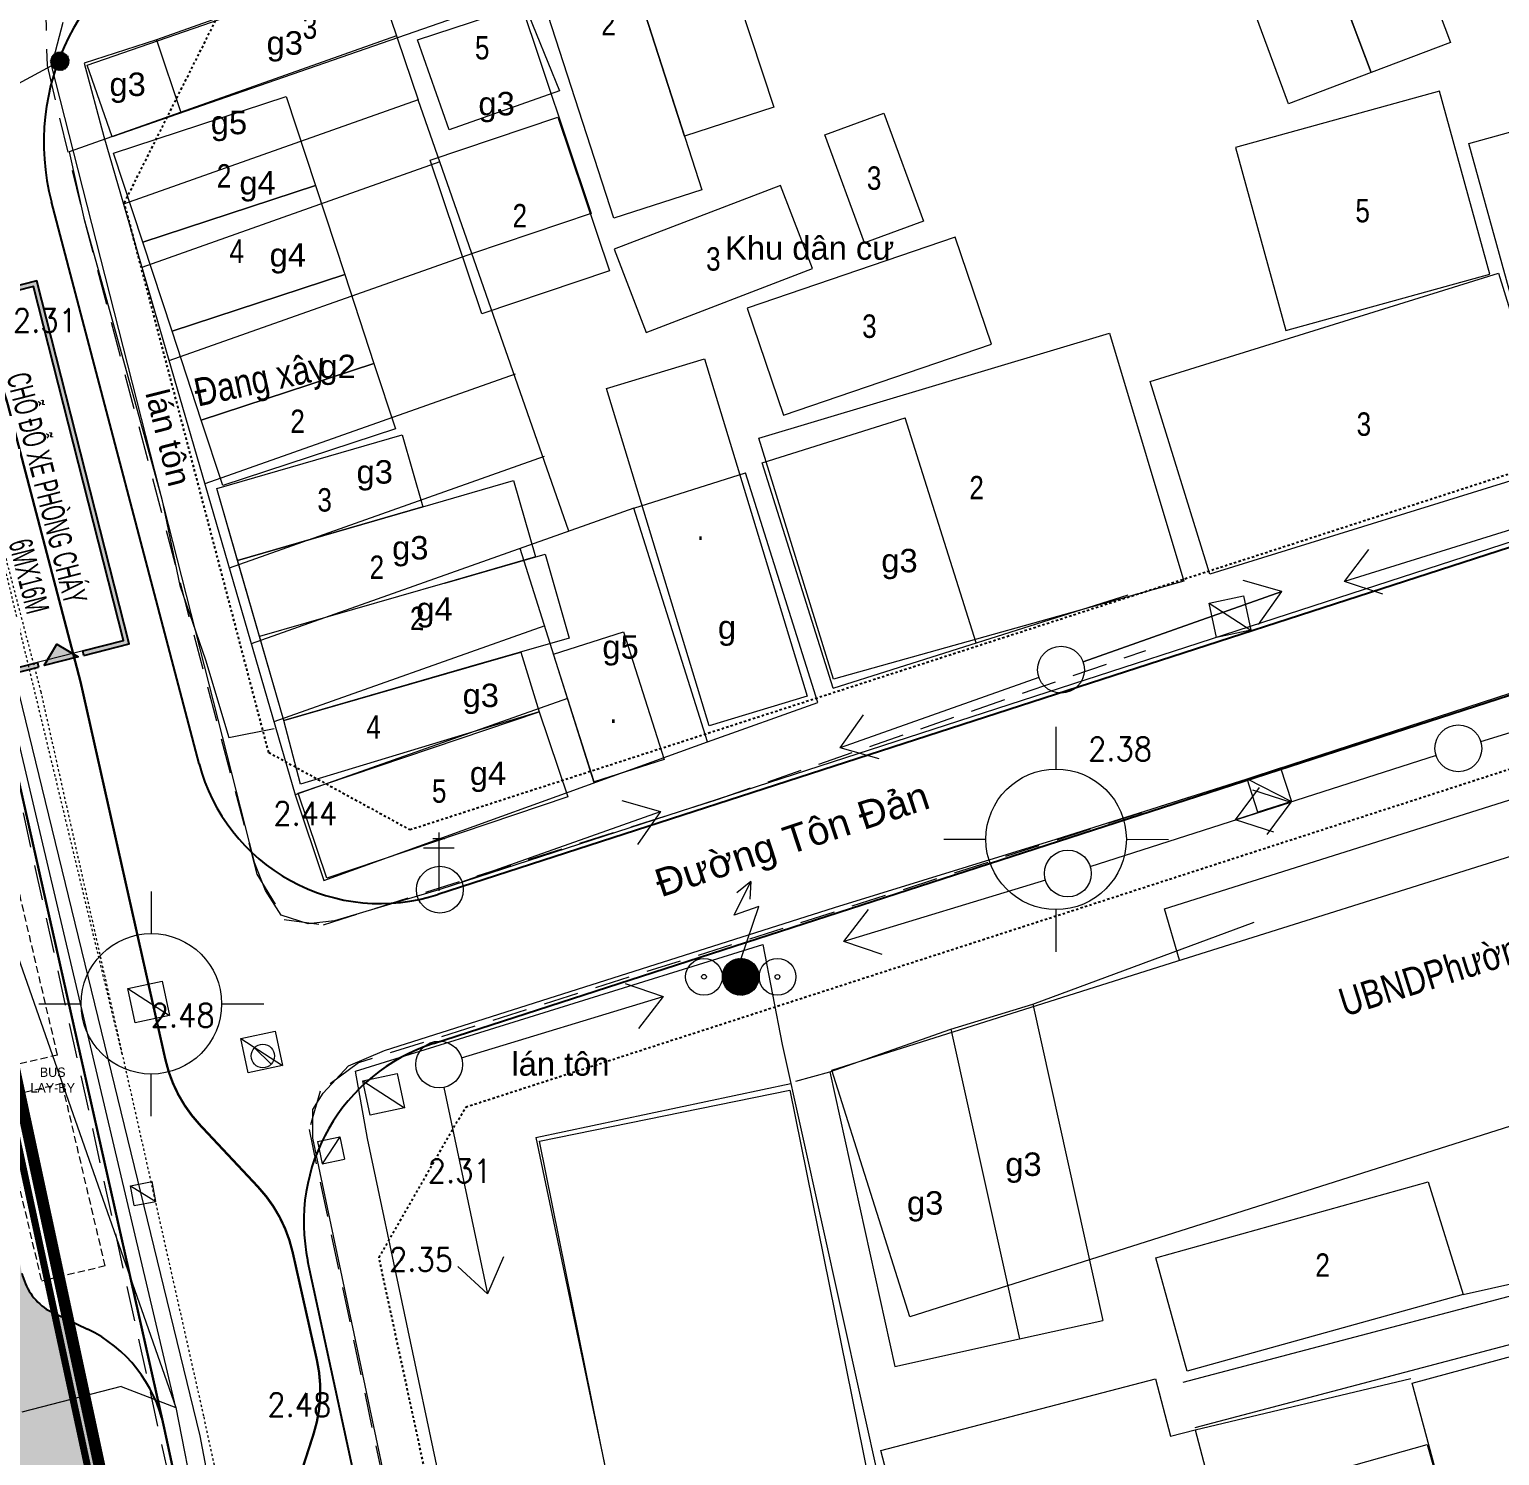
# Model space of a CAD drawing. Header units: millimetres. Extents: x 583747 to 597033, y 2304962 to 2309584.
# Drawn here: x 595685.2 to 595748, y 2307292.1 to 2307353 of the extents above; entities that cross this region are included whole.
import ezdxf
from ezdxf.enums import TextEntityAlignment as Align
from ezdxf.xclip import XClip

# ---------------------------------------------------------------- set-up
doc = ezdxf.new("R2010")
doc.units = ezdxf.units.MM
doc.header["$XCLIPFRAME"] = 0
for name, pattern in [('DASH', [0.35, 0.25, -0.1]), ('DASH2-1', [3, 2, -1]), ('DASHDOT', [1, 0.5, -0.25, 0, -0.25]), ('DASHED', [4.5, 3, -1.5]), ('HIDDEN', [0.375, 0.25, -0.125]), ('{Long Duong}', [2.3, 1.5, -0.8])]:
    doc.linetypes.add(name, pattern=pattern)
for name, color, linetype, lineweight in [('00_nen', 8, 'Continuous', 5), ('A-GENM-____-OTLN', 13, 'Continuous', 9), ('bo dat CXCL', 95, 'Continuous', 18), ('Code Cao do', 7, 'Continuous', 0), ('duong chua chay', 1, 'Continuous', 15), ('Duong RG Thua', 7, 'Continuous', 0), ('Ghi chu nha', 7, 'Continuous', 0), ('KT-Chu viet', 255, 'Continuous', 20), ('KT-DV2', 7, 'Continuous', 15), ('KT-NEN', 7, 'Continuous', 0), ('KT-Net khuat', 8, 'HIDDEN', 18), ('KT-Net thay', 7, 'Continuous', 20), ('Level 15', 7, 'Continuous', 0), ('Long Duong_ Phan Cach chat lieu rair mat', 7, 'Continuous', 0), ('Nen dc cb Hong bang', 253, 'Continuous', 60), ('Nghia dia_ Ghi chu §T XH', 7, 'Continuous', 0), ('đường pccc', 6, 'Continuous', 13)]:
    doc.layers.add(name, color=color, linetype=linetype, lineweight=lineweight)
for name, color, linetype in [('A-ANNO-ROOM', 50, 'Continuous'), ('A-PLOT LINE', 6, 'DASHDOT'), ('AFP-KERB-LINE', 2, 'Continuous'), ('KT-Vat lieu', 250, 'Continuous'), ('Xref_ST_MBDV Cot vach 30.7.2022$0$Xref_ST_MBDV Cot vach 30.7.2022|Xref_ST_MBDV Cot vach 30.7.2022|Xref_ST_MBDV Cot vach 30.7.2022|Xref_ST_MBDV Cot vach 30.7.2022|A-CORE-OTLN', 2, 'Continuous')]:
    doc.layers.add(name, color=color, linetype=linetype)
doc.styles.add('220126_HDN_HBA typical plan$0$211210_HDN_HBA_TYPICAL PLAN CORE OPT 1$0$HBA-Text', font='GOTHIC.TTF')
doc.styles.add('ghicu', font='', dxfattribs={"width": 0.8, "height": 1})
doc.styles.add('Style-.VnArial', font='')
doc.styles.add('Style-STANDARD', font='STANDARD.shx')
doc.styles.add('VnAvantH', font='')
doc.styles.get('ghicu').set_extended_font_data('.VnArial')
doc.styles.get('Style-.VnArial').set_extended_font_data('.VnArial')
doc.styles.get('VnAvantH').set_extended_font_data('.VnAvantH')

# ---------------------------------------------------------------- blocks, each defined once
blk = doc.blocks.new('nen dc cb Hong bang')
at = {"layer": '00_nen', "linetype": 'ByBlock', "lineweight": -2}
h = blk.add_hatch(dxfattribs=at)
h.set_pattern_fill('ANSI35', color=0, scale=0.2, angle=48.18606, style=0)
h.set_pattern_definition([(93.186056, (116.04488, 455.689987), (-0.049922716, -0.002778926), []), (93.186056, (116.06845, 455.716337), (-0.049922716, -0.002778926), [0.0625, -0.0125, 0, -0.0125])])
edge = h.paths.add_edge_path()
edge.add_arc((-93.388, 166.828), 0.4, 20, 380)
h = blk.add_hatch(dxfattribs=at)
h.set_pattern_fill('ANSI35', color=0, scale=0.2, angle=20, style=0)
h.set_pattern_definition([(65, (215.403083, 283.049355), (-0.045315389, 0.021130913), []), (65, (215.436306, 283.061447), (-0.045315389, 0.021130913), [0.0625, -0.0125, 0, -0.0125])])
edge = h.paths.add_edge_path()
edge.add_arc((-52.672, 140.074), 0.785, 0, 360)
at = {"layer": '00_nen', "color": 0, "linetype": 'ByBlock', "lineweight": -2}
for p, q in [((-27.075, 170.227, -62.12), (-34.231, 164.77, -62.12)), ((-99.389, 160.12, -62.12), (-93.388, 166.828, -62.12)), ((-26.425, 160.348, -62.12), (-19.245, 165.774, -62.12)), ((-36.603, 163.448, -62.12), (-43.543, 157.718, -62.12)), ((-43.543, 157.718, -62.12), (-36.603, 163.448, -62.12)), ((-28.013, 159.132, -62.12), (-35.123, 153.614, -62.12)), ((-45.086, 156.445, -62.12), (-52.027, 150.716, -62.12)), ((-40.267, 149.621, -62.12), (-33.157, 155.139, -62.12)), ((-43.056, 153.029, -62.12), (-43.672, 154.72, -62.12)), ((-39.211, 151.236, -62.12), (-37.52, 151.851, -62.12)), ((-46.541, 148.568, -62.12), (-44.849, 149.183, -62.12)), ((-41.856, 148.407, -62.12), (-49.049, 142.998, -62.12)), ((-40.389, 145.699, -62.12), (-41.004, 147.39, -62.12)), ((-65.248, 139.802, -62.12), (-58.307, 145.532, -62.12)), ((-52.672, 140.074, -62.12), (-52.404, 139.337, -62.12)), ((-62.689, 132.741, -62.12), (-55.496, 138.15, -62.12)), ((-76.951, 133.18, -62.12), (-77.567, 134.871, -62.12)), ((-73.106, 131.387, -62.12), (-71.414, 132.003, -62.12)), ((-62.959, 131.291, -62.12), (-58.198, 123.654, -62.12)), ((-80.435, 128.719, -62.12), (-78.744, 129.335, -62.12)), ((-74.283, 125.85, -62.12), (-74.899, 127.542, -62.12))]:
    blk.add_line(p, q, dxfattribs=at)
at = {"layer": '00_nen', "color": 0, "linetype": 'ByBlock', "lineweight": -2, "elevation": -62.12, "flags": 128}
for points in [[(-52.712, 199.619), (-49.967, 201.984), (-37.867, 187.945), (-40.606, 185.572)], [(-55.322, 197.07), (-52.563, 199.446), (-40.606, 185.572), (-43.464, 183.109)], [(-29.933, 188.238), (-22.018, 177.143), (-27.744, 173.059), (-35.656, 184.155)], [(-37.59, 185.824), (-44.959, 180.585), (-40.266, 173.983), (-32.896, 179.221)], [(-73.995, 181.645), (-70.894, 184.063), (-64.074, 175.433), (-67.233, 172.972)], [(-77.118, 179.21), (-73.995, 181.645), (-65.75, 171.071), (-68.873, 168.636)], [(-27.342, 172.531), (-39.738, 163.091), (-44.962, 169.951), (-32.566, 179.391)], [(-92.234, 167.07), (-77.916, 178.731), (-75.878, 176.228), (-90.192, 164.563)], [(-59.571, 176.805), (-56.398, 173.05), (-58.45, 171.317), (-61.622, 175.072)], [(-76.772, 169.774), (-79.361, 172.915), (-75.577, 175.896), (-72.914, 172.953)], [(-54.889, 172.875), (-62.198, 166.979), (-59.175, 163.23), (-51.865, 169.126)], [(-72.591, 171.867), (-68.275, 166.458), (-72.765, 162.875), (-77.081, 168.284)], [(-40.687, 162.433), (-53.307, 153.363), (-59.828, 161.95), (-47.294, 171.295)], [(-81.319, 165.584), (-87.414, 160.781), (-89.89, 163.923), (-83.794, 168.726)], [(-78.843, 162.443), (-84.938, 157.639), (-87.414, 160.781), (-81.319, 165.584)], [(-54.12, 152.306), (-57.614, 149.676), (-66.664, 161.702), (-63.17, 164.332)], [(-76.367, 159.301), (-82.462, 154.498), (-84.938, 157.639), (-78.843, 162.443)], [(-82.462, 154.498), (-76.367, 159.301), (-74.552, 156.997), (-80.647, 152.194)], [(-74.19, 156.849), (-72.305, 154.272), (-78.956, 149.407), (-80.841, 151.984)], [(-58.928, 147.67), (-61.411, 145.75), (-64.906, 150.269), (-62.423, 152.189)], [(-74.753, 143.66), (-66.247, 149.881), (-64.63, 147.747), (-73.156, 141.353)], [(-70.722, 137.97), (-73.112, 140.956), (-64.63, 147.747), (-62.24, 144.761)], [(-19.038, 137.915), (-28.979, 130.794), (-31.908, 134.883), (-22.091, 141.911)], [(-19.782, 133.605), (-14.759, 137.148), (-9.09, 129.111), (-14.113, 125.568)], [(-39.922, 100.44), (-58.345, 130.531), (-49.04, 136.255), (-30.605, 106.144)], [(-23.951, 127.293), (-18.279, 131.375), (-15.537, 127.563), (-21.208, 123.481)]]:
    blk.add_lwpolyline(points, close=True, dxfattribs=at)
for points in [[(-3.049, 179.196), (11.429, 158.738), (10.044, 155.764), (-11.137, 140.258), (-27.855, 128.635)], [(-15.454, 178.707), (-66.019, 139.166), (-69.791, 136.37), (-70.801, 135.873), (-72.015, 135.822), (-73.008, 136.577), (-73.903, 137.599)], [(-4.682, 178.04), (9.126, 158.53), (8.448, 157.074), (-12.299, 141.886), (-28.996, 130.277)], [(-62.658, 172.4), (-68.398, 167.399), (-65.9, 164.531), (-60.16, 169.532), (-62.658, 172.4)], [(-93.658, 166.533), (-93.838, 168.438)], [(-35.31, 147.169), (-36.66, 149.01), (-11.756, 168.153), (-10.356, 166.304)], [(-93.717, 166.584), (-73.903, 137.599)], [(-23.46, 93.074), (-36.752, 84.901), (-38.038, 84.247), (-38.829, 84.134), (-39.202, 84.278), (-41.659, 85.977), (-52.85, 103.816), (-59.355, 114.33), (-67.479, 127.331), (-67.9, 128.488), (-67.717, 129.293), (-67.109, 130.757), (-65.887, 131.899), (-49.925, 144.232), (-42.03, 150.209), (-35.252, 155.432), (-21.249, 166.405)], [(-35.824, 146.775), (-10.356, 166.304)], [(-135.27, 109.289), (-130.796, 116.583), (-120.85, 133.422), (-111.294, 149.081), (-107.667, 154.389), (-104.965, 157.613), (-103.141, 159.653), (-101.564, 160.715), (-101.01, 160.917), (-100.641, 160.818), (-100.25, 160.526), (-98.037, 158.626), (-96.977, 157.6), (-67.65, 113.744), (-49.317, 82.973), (-49.265, 82.474), (-49.565, 81.996)], [(-3.631, 157.691), (-29.09, 138.025)], [(-68.102, 148.524), (-74.753, 143.66), (-80.841, 151.984), (-74.19, 156.849)], [(-72.305, 154.272), (-69.054, 156.65), (-67.053, 153.913), (-70.304, 151.536)], [(-70.304, 151.536), (-76.955, 146.671), (-78.956, 149.407), (-72.305, 154.272)], [(-70.304, 151.536), (-66.712, 154.163), (-64.509, 151.152), (-68.102, 148.524)], [(-69.029, 114.533), (-92.781, 150.608)], [(-68.102, 148.524), (-74.753, 143.66), (-76.955, 146.671)], [(-96.599, 148.102), (-69.029, 114.533)], [(-29.09, 138.025), (-40.917, 128.919), (-47.653, 137.671), (-35.824, 146.775)], [(-19.038, 137.915), (-12.665, 142.002)], [(-27.807, 128.566), (-19.897, 133.774)], [(-38.676, 121.056), (-40.111, 123.131), (-30.146, 130.024), (-28.71, 127.949)], [(-28.707, 127.944), (-27.807, 128.566), (-24.745, 124.143), (-35.612, 116.626), (-38.676, 121.056)], [(-71.538, 114.57), (-75.149, 112.083)], [(-71.538, 114.57), (-69.029, 114.533), (-66.692, 110.655)]]:
    blk.add_lwpolyline(points, dxfattribs=at)
at = {"layer": '00_nen', "color": 0, "linetype": 'ByBlock', "lineweight": -2, "elevation": -62.12}
for points in [[(-32.512, 164.824), (-34.231, 164.77), (-33.724, 166.414)], [(-37.046, 161.785), (-36.603, 163.448), (-38.319, 163.328)], [(-39.341, 161.921), (-37.274, 161.446)], [(-35.252, 155.432), (-33.146, 155.172)], [(-33.403, 153.682), (-35.123, 153.614), (-34.63, 155.262)], [(-34.876, 155.071), (-33.157, 155.139), (-33.65, 153.491)], [(-50.31, 150.836), (-52.027, 150.716), (-51.584, 152.378)], [(-60.023, 145.412), (-58.307, 145.532), (-58.75, 143.869)], [(-47.329, 143.04), (-49.049, 142.998), (-48.531, 144.639)], [(-53.665, 144.045), (-54.05, 143.386)], [(-52.921, 140.818), (-52.978, 143.155), (-53.837, 142.444), (-53.665, 144.045), (-53.441, 143.33)], [(-57.216, 138.108), (-55.496, 138.15), (-56.014, 136.509)], [(-77.092, 130.63), (-75.025, 130.155)], [(-71.826, 130.278), (-69.759, 129.803)], [(-66.312, 130.374), (-64.244, 129.899)], [(-58.09, 125.371), (-58.198, 123.654), (-59.787, 124.313)]]:
    blk.add_lwpolyline(points, dxfattribs=at)
for points in [[(-39.341, 161.921), (-38.07, 162.717), (-37.274, 161.446), (-38.545, 160.65)], [(-35.252, 155.432), (-34.069, 156.354), (-33.146, 155.172), (-34.329, 154.249)], [(-77.092, 130.63), (-75.821, 131.426), (-75.025, 130.155), (-76.296, 129.359)], [(-71.826, 130.278), (-70.555, 131.074), (-69.759, 129.803), (-71.03, 129.007)], [(-66.312, 130.374), (-65.04, 131.17), (-64.244, 129.899), (-65.516, 129.103)]]:
    blk.add_lwpolyline(points, close=True, dxfattribs=at)
at = {"layer": '00_nen', "color": 0, "linetype": 'ByBlock', "lineweight": -2}
for centre, radius in [((-27.223, 159.745, -62.12), 1), ((-27.223, 159.745, -62.12), 1), ((-44.315, 157.082, -62.12), 1), ((-42.03, 150.209, -62.12), 3), ((-41.057, 149.008, -62.12), 1), ((-41.057, 149.008, -62.12), 1), ((-51.197, 140.611, -62.12), 0.785), ((-52.672, 140.074, -62.12), 0.785), ((-51.197, 140.611, -62.12), 0.1), ((-66.019, 139.166, -62.12), 1), ((-54.146, 139.538, -62.12), 0.785), ((-54.146, 139.538, -62.12), 0.1), ((-75.925, 130.361, -62.12), 3), ((-63.488, 132.14, -62.12), 1), ((-63.488, 132.14, -62.12), 1)]:
    blk.add_circle(centre, radius, dxfattribs=at)
at = {"layer": '00_nen', "color": 0, "linetype": 'ByBlock', "lineweight": -2, "style": 'ghicu', "width": 0.8}
for s, p in [('5', (-38.928, 179.903, -62.12)), ('2', (-71.929, 176.372, -62.12)), ('3', (-59.01, 174.061, -62.12)), ('5', (-76.641, 173.544, -62.12)), ('3', (-83.856, 171.856, -62.12)), ('3', (-35.758, 171.367, -62.12)), ('3', (-64.279, 168.465, -62.12)), ('3', (-57.032, 168.053, -62.12)), ('2', (-72.678, 167.371, -62.12)), ('2', (-85.127, 164.638, -62.12)), ('2', (-50.371, 163.153, -62.12)), ('4', (-83.514, 161.799, -62.12)), ('.', (-60.851, 157.471, -62.12)), ('2', (-78.587, 155.871, -62.12)), ('3', (-76.348, 153.11, -62.12)), ('2', (-73.269, 151.179, -62.12)), ('2', (-70.901, 149.716, -62.12)), ('.', (-61.67, 148.853, -62.12)), ('4', (-71.062, 144.721, -62.12)), ('5', (-67.487, 143.103, -62.12)), ('2', (-25.107, 137.041, -62.12))]:
    blk.add_text(s, height=1, rotation=20, dxfattribs=at).set_placement(p, align=Align.MIDDLE)
for s, rotation, p in [('UBNDPh\xadêng Ph¹m Hång Th¸i', 37.53206, (-27.853, 147.313, -62.12)), ('§ang x©y', 32.19504, (-82.8, 154.989, -62.12))]:
    blk.add_text(s, height=1.2, rotation=rotation, dxfattribs=at).set_placement(p)
blk = doc.blocks.new('COT_DI_1')
at = {"layer": 'Nghia dia_ Ghi chu §T XH', "color": 7, "linetype": 'Continuous', "lineweight": 0}
for p, q in [((-5.2, 44.5), (5.2, 44.5)), ((0, 49.7), (0, 0)), ((-13.1, 36.7), (13.1, 36.7))]:
    blk.add_line(p, q, dxfattribs=at)
blk = doc.blocks.new('wwww1')
at = {"layer": 'Duong RG Thua', "color": 250, "lineweight": 0}
for p, q in [((595704.882, 2307357.594), (595709.051, 2307345.169)), ((595699.692, 2307355.852), (595690.475, 2307352.589)), ((595699.692, 2307355.852), (595701.648, 2307350.025)), ((595700.734, 2307352.75), (595686.743, 2307347.798)), ((595690.475, 2307352.589), (595687.384, 2307351.59)), ((595690.475, 2307352.589), (595691.516, 2307349.487)), ((595687.384, 2307351.59), (595688.225, 2307348.454)), ((595701.648, 2307350.025), (595689.064, 2307345.57)), ((595708.092, 2307331.602), (595701.648, 2307350.025)), ((595688.225, 2307348.454), (595696.401, 2307320.348)), ((595686.743, 2307347.798), (595687.369, 2307344.97)), ((595702.585, 2307347.377), (595689.85, 2307342.869)), ((595687.369, 2307344.97), (595688.13, 2307342.26)), ((595709.051, 2307345.169), (595703.971, 2307343.464)), ((595703.971, 2307343.464), (595691.011, 2307338.876)), ((595688.13, 2307342.26), (595690.711, 2307332.973)), ((595705.794, 2307338.312), (595692.54, 2307333.62)), ((595716.351, 2307334.522), (595722.452, 2307336.448)), ((595725.488, 2307326.832), (595722.452, 2307336.448)), ((595707.041, 2307334.789), (595693.585, 2307330.027)), ((595710.865, 2307332.583), (595715.64, 2307334.091)), ((595718.731, 2307324.298), (595715.64, 2307334.091)), ((595719.387, 2307324.906), (595716.351, 2307334.522)), ((595690.711, 2307332.973), (595691.476, 2307329.28)), ((595710.865, 2307332.583), (595694.524, 2307326.799)), ((595714.014, 2307322.606), (595710.865, 2307332.583)), ((595709.174, 2307320.861), (595706.016, 2307330.867)), ((595691.476, 2307329.28), (595692.575, 2307326.109)), ((595719.387, 2307324.906), (595731.982, 2307328.882)), ((595707.058, 2307327.565), (595695.492, 2307323.471)), ((595692.575, 2307326.109), (595693.573, 2307322.792)), ((595708.036, 2307324.466), (595696.401, 2307320.348)), ((595714.014, 2307322.606), (595718.731, 2307324.298)), ((595693.573, 2307322.792), (595695.499, 2307323.179)), ((595697.632, 2307316.698), (595714.014, 2307322.606)), ((595696.401, 2307320.348), (595697.632, 2307316.698)), ((595727.915, 2307311.409), (595737.369, 2307314.913)), ((595698.976, 2307308.551), (595716.375, 2307313.964)), ((595716.375, 2307313.964), (595717.205, 2307309.684)), ((595724.41, 2307310.344), (595727.915, 2307311.409)), ((595727.915, 2307311.409), (595730.906, 2307297.911)), ((595719.233, 2307308.525), (595724.41, 2307310.344)), ((595724.41, 2307310.344), (595727.34, 2307297.121)), ((595694.668, 2307309.553), (595695.375, 2307308.846)), ((595717.205, 2307309.684), (595725.11, 2307274.015)), ((595699.495, 2307305.679), (595698.976, 2307308.551)), ((595717.792, 2307308.124), (595719.233, 2307308.525)), ((595719.233, 2307308.525), (595722.021, 2307295.942)), ((595706.676, 2307305.722), (595717.573, 2307308.022)), ((595697.352, 2307305.552), (595698.31, 2307305.751)), ((595698.31, 2307305.751), (595697.551, 2307304.594)), ((595698.31, 2307305.751), (595698.509, 2307304.793)), ((595697.352, 2307305.552), (595697.551, 2307304.594)), ((595709.275, 2307259.466), (595699.495, 2307305.679)), ((595706.676, 2307305.722), (595713.868, 2307271.642)), ((595697.551, 2307304.594), (595698.509, 2307304.793)), ((595689.365, 2307303.662), (595690.293, 2307303.836)), ((595689.523, 2307302.82), (595689.365, 2307303.662)), ((595689.365, 2307303.662), (595690.451, 2307302.994)), ((595690.451, 2307302.994), (595690.293, 2307303.836)), ((595689.523, 2307302.82), (595690.451, 2307302.994))]:
    blk.add_line(p, q, dxfattribs=at)
at = {"layer": 'Duong RG Thua', "color": 250, "lineweight": 0, "flags": 128}
blk.add_lwpolyline([(595722.021, 2307295.942), (595727.34, 2307297.121), (595730.906, 2307297.911)], dxfattribs=at)
at = {"layer": 'Duong RG Thua', "color": 250, "lineweight": 0}
blk.add_circle((595695.021, 2307309.2), 0.5, dxfattribs=at)
at = {"layer": 'Long Duong_ Phan Cach chat lieu rair mat', "color": 250, "linetype": '{Long Duong}', "lineweight": 0}
for p, q in [((595685.73, 2307354.485), (595685.801, 2307351.48)), ((595685.801, 2307351.48), (595687.369, 2307344.97)), ((595687.369, 2307344.97), (595694.77, 2307316.961)), ((595697.931, 2307259.703), (595680.497, 2307339.17)), ((595714.43, 2307320.151), (595732.73, 2307326.514)), ((595734.738, 2307320.291), (595717.236, 2307314.642)), ((595697.606, 2307314.794), (595714.43, 2307320.151)), ((595694.77, 2307316.961), (595695.933, 2307315.034)), ((595695.933, 2307315.034), (595697.606, 2307314.794)), ((595717.236, 2307314.642), (595699.108, 2307308.902)), ((595699.108, 2307308.902), (595697.465, 2307307.7)), ((595697.465, 2307307.7), (595696.992, 2307306.062)), ((595696.992, 2307306.062), (595706.868, 2307259.34))]:
    blk.add_line(p, q, dxfattribs=at)
at = {"layer": 'Nghia dia_ Ghi chu §T XH', "color": 250, "linetype": 'Continuous', "lineweight": 0, "xscale": 0.05, "yscale": 0.05, "zscale": 0.05, "rotation": 359.9972999999998}
blk.add_blockref('COT_DI_1', (595702.536, 2307316.255), dxfattribs=at)
at = {"layer": 'Code Cao do', "color": 250, "linetype": 'Continuous', "lineweight": 0, "style": 'Style-STANDARD'}
for s, p in [('2.31', (595684.345, 2307340.6)), ('2.38', (595730.268, 2307322.308)), ('2.44', (595695.468, 2307319.549)), ('2.48', (595690.229, 2307310.936)), ('2.31', (595702.064, 2307304.29)), ('2.35', (595700.411, 2307300.513)), ('2.48', (595695.211, 2307294.31))]:
    blk.add_text(s, height=1, rotation=359.9973, dxfattribs=at).set_placement(p, align=Align.MIDDLE_LEFT)
at = {"layer": 'Ghi chu nha', "color": 250, "linetype": 'Continuous', "lineweight": 0, "style": 'Style-.VnArial'}
for s, height, rotation, p in [('g3', 1, 359.9973, (595695.957, 2307352.451)), ('g3', 1, 359.9973, (595689.245, 2307350.685)), ('g3', 1, 359.9973, (595705.004, 2307349.859)), ('g5', 1, 359.9973, (595693.572, 2307349.052)), ('g4', 1, 359.9973, (595694.796, 2307346.476)), ('Khu d©n c\xad', 1, 359.9973, (595718.375, 2307343.696)), ('g4', 1, 359.9973, (595696.086, 2307343.401)), ('g2', 1, 359.9973, (595698.214, 2307338.639)), ('l¸n t«n', 1, 284.10466, (595690.987, 2307335.598)), ('g3', 1, 359.9973, (595699.798, 2307334.137)), ('g3', 1, 359.9973, (595701.32, 2307330.897)), ('g3', 1, 359.9973, (595722.213, 2307330.351)), ('g4', 1, 359.9973, (595702.352, 2307328.283)), ('g', 1, 359.9973, (595714.846, 2307327.505)), ('g5', 1, 359.9973, (595710.298, 2307326.664)), ('g3', 1, 359.9973, (595704.329, 2307324.596)), ('g4', 1, 359.9973, (595704.636, 2307321.268)), ('§\xadêng T«n §¶n', 1.2, 18.37465, (595717.619, 2307318.455)), ('l¸n t«n', 1, 359.9973, (595707.735, 2307308.859)), ('g3', 1, 359.9973, (595727.508, 2307304.58)), ('g3', 1, 359.9973, (595723.31, 2307302.928))]:
    blk.add_text(s, height=height, rotation=rotation, dxfattribs=at).set_placement(p, align=Align.MIDDLE_CENTER)
blk = doc.blocks.new('NEN')
at = {"layer": 'Level 15', "color": 240, "linetype": 'DASH', "lineweight": 13, "ltscale": 10, "true_color": 0xed1f24, "const_width": 0.5, "flags": 128}
blk.add_lwpolyline([(595682.634, 2307317.629), (595677.108, 2307338.736), (595668.702, 2307341.648), (595657.199, 2307332.945), (595633.733, 2307315.075), (595610.101, 2307298.024, 0.685011), (595643.311, 2307173.379), (595664.098, 2307171.161), (595705.748, 2307172.441), (595712.065, 2307180.508), (595682.634, 2307317.629)], format="xyb", close=True, dxfattribs=at)
blk = doc.blocks.new('PLOT')
at = {"layer": 'A-PLOT LINE', "color": 251}
for p, q in [((3555902, 1301191), (3652118, 1376180)), ((3535291, 1322168), (3536675, 1334101)), ((3549110, 1302227), (3535291, 1322168)), ((3549110, 1302227), (3555902, 1301191))]:
    blk.add_line(p, q, dxfattribs=at)
blk.add_lwpolyline([(3693942, 1315787), (3587846, 1250138), (3580933, 1251739), (3560913, 1283575), (3562195, 1290881), (3658973, 1366308), (3665768, 1365275), (3677786, 1347968)], dxfattribs=at)
blk.add_lwpolyline([(3693942, 1315787), (3587846, 1250138), (3580933, 1251739), (3560913, 1283575), (3562195, 1290881), (3658973, 1366308), (3665768, 1365275), (3677786, 1347968)], dxfattribs=at)
blk = doc.blocks.new('qweqeqee')
at = {"layer": 'A-GENM-____-OTLN', "linetype": 'DASHED', "ltscale": 100, "extrusion": (2.68991e-06, -2.55388e-08, 1)}
for p, q in [((29938, -6060, 0), (21938, -6060, 0)), ((21938, -6060, 0), (21938, -8860, 0)), ((29938, -6060, 0), (29938, -8860, 0)), ((21938, -8860, 0), (29938, -8860, 0))]:
    blk.add_line(p, q, dxfattribs=at)
blk = doc.blocks.new('DV')
at = {"layer": 'bo dat CXCL'}
h = blk.add_hatch(dxfattribs=at)
h.set_pattern_fill('GRASS', color=256, scale=20, angle=6e-14)
edge = h.paths.add_edge_path()
edge.add_line((617262, 169948), (615443, 170462))
edge.add_line((615443, 170462), (614972, 172808))
edge.add_line((614972, 172808), (621293, 174170))
edge.add_line((621293, 174170), (622792, 167226))
edge.add_arc((625233, 167754), 2498, 192.18716, 235.8651)
edge.add_line((623832, 165686), (624816, 165182))
edge.add_line((624816, 165182), (625371, 162606))
edge.add_line((625371, 162606), (625926, 160032))
edge.add_line((625926, 160032), (627915, 150805))
edge.add_arc((322476, 83915), 312678, 11.97611, 12.3524, ccw=False)
edge.add_line((628348, 148797), (619337, 146072))
edge.add_arc((620599, 140193), 6013, 102.11461, 164.05752)
edge.add_line((614817, 141845), (615642, 144759))
edge.add_line((615642, 144759), (613538, 145356))
edge.add_line((613538, 145356), (618423, 162561))
edge.add_arc((614338, 163721), 4247, 344.15003, 371.50222)
edge.add_line((618500, 164568), (617270, 169946))
at = {"layer": 'AFP-KERB-LINE'}
for p, q in [((756606, 220912), (640564, 183360)), ((756606, 220912), (640564, 183360)), ((640373, 176992), (757299, 214830)), ((640373, 176992), (757299, 214830)), ((630363, 188938), (624059, 212931)), ((630363, 188938), (624059, 212931)), ((643259, 129450), (635016, 167695)), ((643259, 129450), (635016, 167695)), ((643259, 129450), (635016, 167695)), ((643259, 129450), (635016, 167695)), ((630186, 154509), (628859, 160664))]:
    blk.add_line(p, q, dxfattribs=at)
at = {"layer": 'AFP-KERB-LINE', "extrusion": (-5.41606e-07, 2.51261e-06, 1)}
blk.add_line((623839, 165654), (625601, 164803), dxfattribs=at)
at = {"layer": 'AFP-KERB-LINE', "elevation": 0}
blk.add_lwpolyline([(628348, 148797), (624816, 165182)], dxfattribs=at)
at = {"layer": 'AFP-KERB-LINE'}
for centre, radius, start, end in [((633731, 215472), 10000, 112.04489, 194.72185), ((633731, 215472), 10000, 112.04489, 194.72185), ((638101, 190971), 8000, 194.72185, 287.93222), ((638101, 190971), 8000, 194.72185, 287.93222), ((642836, 169380), 8000, 107.93222, 192.16426), ((642836, 169380), 8000, 107.93222, 192.16426), ((622993, 159400, 0), 6000, 12.16426, 64.23853)]:
    blk.add_arc(centre, radius, start, end, dxfattribs=at)
at = {"layer": 'AFP-KERB-LINE', "extrusion": (-5.41606e-07, 2.51261e-06, 1)}
blk.add_arc((625243, 167723), 2500, 192.16196, 235.8399, dxfattribs=at)
ref = blk.add_blockref('PLOT', (-3147123, 179596, 0), dxfattribs=dict(rotation=340.0000000045929))
XClip(ref).set_block_clipping_path([(3437700.5976729654, 868981.9081885163), (3912891.8375199828, 1041937.3750337446), (3715693.8178756535, 1583734.481302836), (3240502.5780286361, 1410779.0144576086)])
at = {"extrusion": (-5.9306e-07, 2.62384e-06, 1), "rotation": 283.2803608450139}
for p in [(623341, 207034, 0), (625377, 198027, 0)]:
    blk.add_blockref('qweqeqee', p, dxfattribs=at)
at = {"layer": 'A-ANNO-ROOM', "insert": (624111, 175970, 0), "char_height": 400, "width": 6126.31, "attachment_point": 2, "style": '220126_HDN_HBA typical plan$0$211210_HDN_HBA_TYPICAL PLAN CORE OPT 1$0$HBA-Text'}
blk.add_mtext('{BUS \\PLAY-BY}', dxfattribs=at)
blk = doc.blocks.new('A$C742103E6')
at = {"layer": 'KT-Vat lieu'}
for points in [[(-2000, 11800), (-2000, 12000), (0, 12000), (0, -4000), (-6000, -4000), (-6000, 12000), (-4000, 12000), (-4000, 11800), (-5800, 11800), (-5800, -3800), (-200, -3800), (-200, 11800)], [(-2250, 12000), (-3000, 11250), (-3750, 12000)]]:
    blk.add_hatch(color=6, dxfattribs=at).paths.add_polyline_path(points)
at = {"color": 6}
blk.add_lwpolyline([(-5800, 11800), (-200, 11800), (-200, -3800), (-5800, -3800)], close=True, dxfattribs=at)
at = {"layer": 'KT-Vat lieu', "color": 6}
for p, q in [((-4000, 12000), (-4000, 11800)), ((-2000, 11800), (-2000, 12000))]:
    blk.add_line(p, q, dxfattribs=at)
for points in [[(-4000, 12000), (-6000, 12000), (-6000, -4000), (0, -4000), (0, 12000), (-2000, 12000)], [(-4000, 11800), (-5800, 11800), (-5800, -3800), (-200, -3800), (-200, 11800), (-2000, 11800)]]:
    blk.add_lwpolyline(points, dxfattribs=at)
blk.add_lwpolyline([(-2250, 12000), (-3000, 11250), (-3750, 12000)], close=True, dxfattribs=at)
at = {"layer": 'KT-Chu viet', "color": 6, "insert": (-4732, 9748, 74), "char_height": 1000, "width": 10535.88, "attachment_point": 3, "rotation": 90, "style": 'VnAvantH'}
blk.add_mtext('{\\W0.6;CHç §ç XE PHßNG CH¸Y\\P6mx16m}', dxfattribs=at)
blk = doc.blocks.new('duong pccc')
at = {"layer": 'KT-Net khuat', "elevation": 0}
blk.add_lwpolyline([(11475174, 1152063), (11468578, 1179422), (11461037, 1187494), (11452306, 1187048), (11447928, 1183566), (11443371, 1170306), (11427193, 1156904)], dxfattribs=at)
at = {"layer": 'đường pccc', "linetype": 'DASH2-1', "const_width": 100, "elevation": 0}
for points in [[(11407434, 1155299, -0.256639), (11415002, 1153850), (11417161, 1152063, 0.567753), (11424444, 1154648, -0.183351), (11428022, 1160361), (11440589, 1169886, 0.163672), (11442743, 1173049), (11445187, 1181769, -0.163672), (11448596, 1186776), (11449074, 1187138, -0.532586), (11470269, 1179871), (11473394, 1167964), (11477021, 1151826, 0.133888), (11478499, 1149037), (11480978, 1146394, -0.133888), (11482456, 1143605), (11483491, 1139001, -0.133888), (11483349, 1135848), (11482133, 1132070, 0.102374)], [(11397963, 1144612), (11407264, 1151335, -0.341818), (11412770, 1151155), (11414929, 1149367, 0.567753), (11427876, 1153964, -0.183351), (11430136, 1157572), (11442704, 1167097, 0.163672), (11446113, 1172104), (11448557, 1180824, -0.163672), (11450710, 1183986), (11451188, 1184349, -0.532322), (11466886, 1178973), (11469993, 1167136), (11476946, 1136200), (11478283, 1129999, -0.43279), (11473310, 1122801, 0.294471), (11465582, 1115996), (11462228, 1104152, -0.194498), (11456712, 1097047, -0.179915), (11433580, 1093067, -0.153573), (11426492, 1096760, 0.358873), (11403277, 1097358), (11395781, 1088274, -0.129674)]]:
    blk.add_lwpolyline(points, format="xyb", dxfattribs=at)
at = {"layer": 'đường pccc', "linetype": 'DASH2-1', "elevation": 0}
blk.add_lwpolyline([(11396866, 1145979), (11406238, 1152754, -0.341818), (11413886, 1152503), (11416045, 1150715, 0.567753), (11426160, 1154306, -0.183351), (11429079, 1158966), (11441647, 1168492, 0.163672), (11444428, 1172576), (11446872, 1181296, -0.163672), (11449653, 1185381), (11450131, 1185743, -0.532469), (11468578, 1179422), (11471693, 1167550), (11478655, 1136577), (11479993, 1130368, -0.43279), (11473570, 1121071, 0.294471), (11467266, 1115519), (11463912, 1103676, -0.194498), (11457591, 1095534, -0.179852), (11433265, 1091345, -0.152318), (11425301, 1095476, 0.354702), (11404502, 1096093), (11397131, 1087161, -0.129674)], format="xyb", dxfattribs=at)
at = {"layer": 'đường pccc', "rotation": 194.2823188359109}
blk.add_blockref('A$C742103E6', (11466704, 1179726, 0), dxfattribs=at)

msp = doc.modelspace()

# ---------------------------------------------------------------- block references
at = {"layer": 'KT-NEN', "color": 7, "lineweight": 0}
msp.add_blockref('wwww1', (0.167, -0.045, -0.002), dxfattribs=at)

# ---------------------------------------------------------------- next in the draw order: linework, layer by layer
at = {"layer": 'Xref_ST_MBDV Cot vach 30.7.2022$0$Xref_ST_MBDV Cot vach 30.7.2022|Xref_ST_MBDV Cot vach 30.7.2022|Xref_ST_MBDV Cot vach 30.7.2022|Xref_ST_MBDV Cot vach 30.7.2022|A-CORE-OTLN', "color": 2, "linetype": 'DASH', "ltscale": 10, "const_width": 0.3}
msp.add_lwpolyline([(595711.615, 2307180.682), (595682.12, 2307317.513), (595677.997, 2307333.206), (595663.776, 2307337.224), (595657.539, 2307332.497), (595634.085, 2307314.603), (595628.122, 2307310.293), (595626.65, 2307307.008), (595622.546, 2307304.041), (595618.965, 2307303.673), (595616.696, 2307302.033), (595614.426, 2307300.393), (595612.157, 2307298.752)], dxfattribs=at)

# ---------------------------------------------------------------- next in the draw order: block references
at = {"layer": 'duong chua chay', "xscale": 0.001, "yscale": 0.001, "zscale": 0.001}
msp.add_blockref('duong pccc', (584214.005, 2306157.171), dxfattribs=at)
at = {"layer": 'KT-DV2', "xscale": 0.001, "yscale": 0.001, "zscale": 0.001}
msp.add_blockref('DV', (595062.1, 2307132.692), dxfattribs=at)
at = {"layer": 'KT-Net thay'}
msp.add_blockref('NEN', (0, 0), dxfattribs=at)
at = {"layer": 'Nen dc cb Hong bang', "color": 250, "lineweight": 5, "transparency": 33554559}
ref = msp.add_blockref('nen dc cb Hong bang', (595717.055, 2307162.892, 62.118), dxfattribs=dict(at, rotation=339.9497468043105))
XClip(ref).set_block_clipping_path([(-171.5836683674, -106.1731453789), (63.3196331146, -20.4419376096), (-26.8690377667, 226.674801995), (-261.7723392487, 140.9435942257)])

doc.saveas('drawing.dxf')
